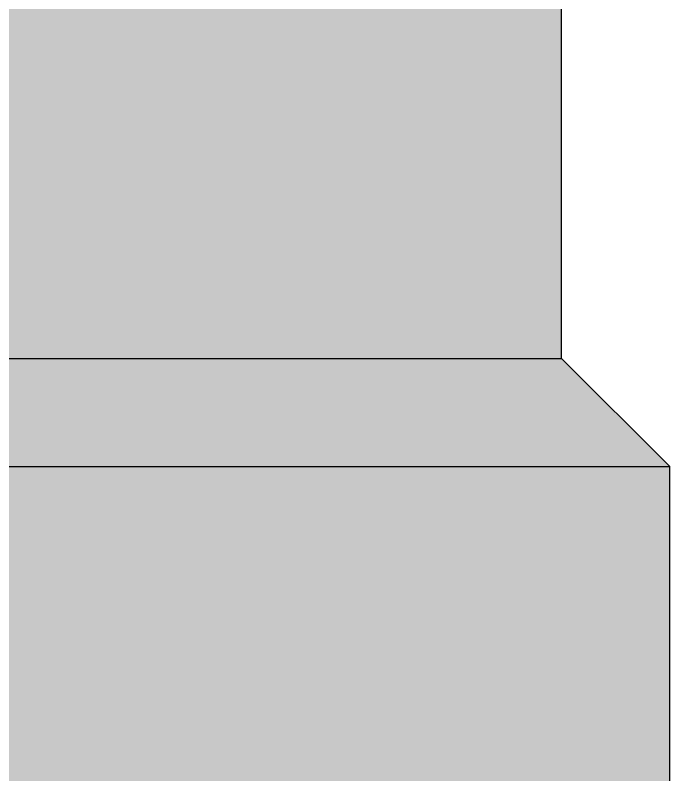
# Model space of a CAD drawing. Header units: metres. Extents: x -109 to 591, y -5 to 592.
# Drawn here: x 567.1277 to 567.4301, y 7.6325 to 7.9836 of the extents above; entities that cross this region are included whole.
import ezdxf

# ---------------------------------------------------------------- set-up
doc = ezdxf.new("R2010")
doc.units = ezdxf.units.M
doc.header["$LTSCALE"] = 0.03
doc.layers.add('HATCH SECCION', color=8, linetype='Continuous', lineweight=5)
doc.layers.add('Muro bajo', color=7, linetype='Continuous', lineweight=30)

msp = doc.modelspace()

# ---------------------------------------------------------------- hatches: boundary and pattern name
at = {"layer": 'HATCH SECCION'}
for points in [[(567.08014, 7.82491), (567.38014, 7.82491), (567.38014, 9.27991), (567.08014, 9.27991)], [(567.43014, 7.77491), (567.38014, 7.82491), (567.08014, 7.82491), (567.03014, 7.77491)], [(567.03014, 7.27491), (567.43014, 7.27491), (567.43014, 7.77491), (567.03014, 7.77491)]]:
    msp.add_hatch(color=31, dxfattribs=at).paths.add_polyline_path(points)

# ---------------------------------------------------------------- linework, layer by layer
at = {"layer": 'Muro bajo'}
for p, q in [((567.38014, 7.82491), (567.38014, 9.27991)), ((567.08014, 7.82491), (567.38014, 7.82491)), ((567.38014, 7.82491), (567.43014, 7.77491)), ((567.03014, 7.77491), (567.43014, 7.77491)), ((567.43014, 7.27491), (567.43014, 7.77491))]:
    msp.add_line(p, q, dxfattribs=at)

doc.saveas('drawing.dxf')
